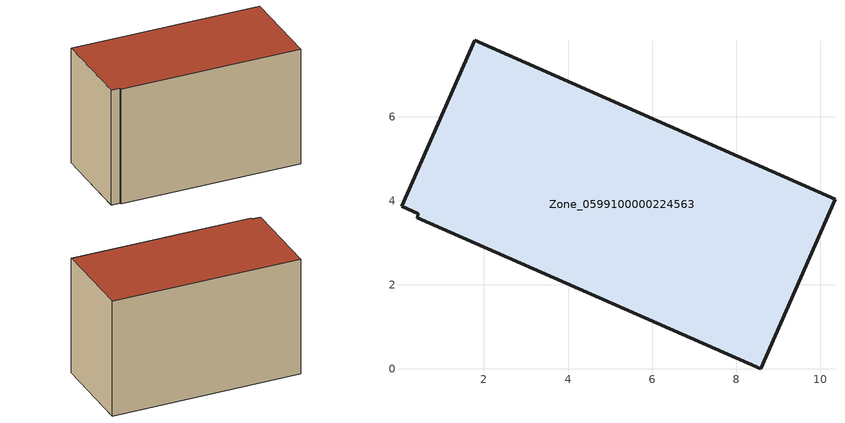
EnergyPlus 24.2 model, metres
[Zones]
Zone_0599100000224563
 floor ground (C_G): 0.44,3.69 0.04,3.87 1.78,7.82 10.35,4.03 8.58,0 0.41,3.6 z0
 wall outside (C_F): 10.35,4.03 1.78,7.82 0.04,3.87 0.44,3.69 0.41,3.6 8.58,0 10.35,4.03 z0:5.91
 roof outside (C_R): 0.04,3.87 0.44,3.69 0.41,3.6 8.58,0 10.35,4.03 1.78,7.82 z5.91
[BUILDING]
Pand.0599100000224563: North Axis=0; Terrain=City; Loads Convergence Tolerance Value=0.04; Temperature Convergence Tolerance Value=0.4; Solar Distribution=FullExterior; Maximum Number of Warmup Days=25; Minimum Number of Warmup Days=1
[Site:Location]
Rotterdam.The.Hague.AP_ZH_NLD Design_Conditions: Latitude=51.96; Longitude=4.45; Time Zone=1; Elevation=-4.5
[SITE:GROUNDTEMPERATURE:BUILDINGSURFACE]
18, 18, 18, 18, 18, 18, 18, 18, 18, 18, 18, 18
[MATERIAL] Thermal Absorptance=0.9; Solar Absorptance=0.7; Visible Absorptance=0.7
Name | Roughness | Thickness | Conductivity | Density | Specific Heat
G.TI.1946-1964 | MediumSmooth | 0.15 | 1 | 540 | 1210
F.TI.1946-1964 | Rough | 0.3 | 0.857143 | 1920 | 840
R.TI.1946-1964 | MediumRough | 0.2 | 0.277778 | 1500 | 1000
[CONSTRUCTION]
C_G: G.TI.1946-1964
C_F: F.TI.1946-1964
C_R: R.TI.1946-1964
[ZONE]
Zone_0599100000224563: Type=1; Multiplier=1; Ceiling Height=Autocalculate; Volume=Autocalculate; Floor Area=autocalculate; Part of Total Floor Area=Yes
[ZONEINFILTRATION:DESIGNFLOWRATE]
Infil_Zone_0599100000224563: Zone or ZoneList or Space or SpaceList=Zone_0599100000224563; Schedule=AlwaysOn; Design Flow Rate Calculation Method=Flow/Area; Flow Rate per Floor Area=0.003; Constant Term Coefficient=1; Temperature Term Coefficient=0; Velocity Term Coefficient=0; Velocity Squared Term Coefficient=0
[HVACTEMPLATE:ZONE:IDEALLOADSAIRSYSTEM]
Zone_0599100000224563: Maximum Heating Supply Air Temperature=50; Minimum Cooling Supply Air Temperature=13; Maximum Heating Supply Air Humidity Ratio=0.0156; Minimum Cooling Supply Air Humidity Ratio=0.0077; Heating Limit=NoLimit; Cooling Limit=NoLimit; Dehumidification Control Type=ConstantSensibleHeatRatio; Cooling Sensible Heat Ratio=0.7; Dehumidification Setpoint=60; Humidification Control Type=None; Humidification Setpoint=30; Outdoor Air Method=None; Outdoor Air Flow Rate per Person=0.00944; Outdoor Air Flow Rate per Zone Floor Area=0; Outdoor Air Flow Rate per Zone=0; Demand Controlled Ventilation Type=None; Outdoor Air Economizer Type=NoEconomizer; Heat Recovery Type=None; Sensible Heat Recovery Effectiveness=0.7; Latent Heat Recovery Effectiveness=0.65
[ZONECONTROL:THERMOSTAT]
ThermostatControl_Zone_0599100000224563: Zone or ZoneList=Zone_0599100000224563; Control Type Schedule=DualSetpointControlType; Control 1=Thermostat_Zone_0599100000224563; Temperature Difference Between Cutout And Setpoint=0
[THERMOSTATSETPOINT:DUALSETPOINT]
Thermostat_Zone_0599100000224563: Heating Setpoint Temperature Schedule=HeatingSetpoint_Zone_0599100000224563; Cooling Setpoint Temperature Schedule=CoolingSetpoint_Zone_0599100000224563
[SCHEDULE:COMPACT]
HeatingSetpoint_Zone_0599100000224563: Through: 12/31, For: AllDays, Until: 24:00, 21
CoolingSetpoint_Zone_0599100000224563: Through: 12/31, For: AllDays, Until: 24:00, 24
DualSetpointControlType: Through: 12/31, For: AllDays, Until: 24:00, 4
AlwaysOn: Through: 12/31, For: AllDays, Until: 24:00, 1
